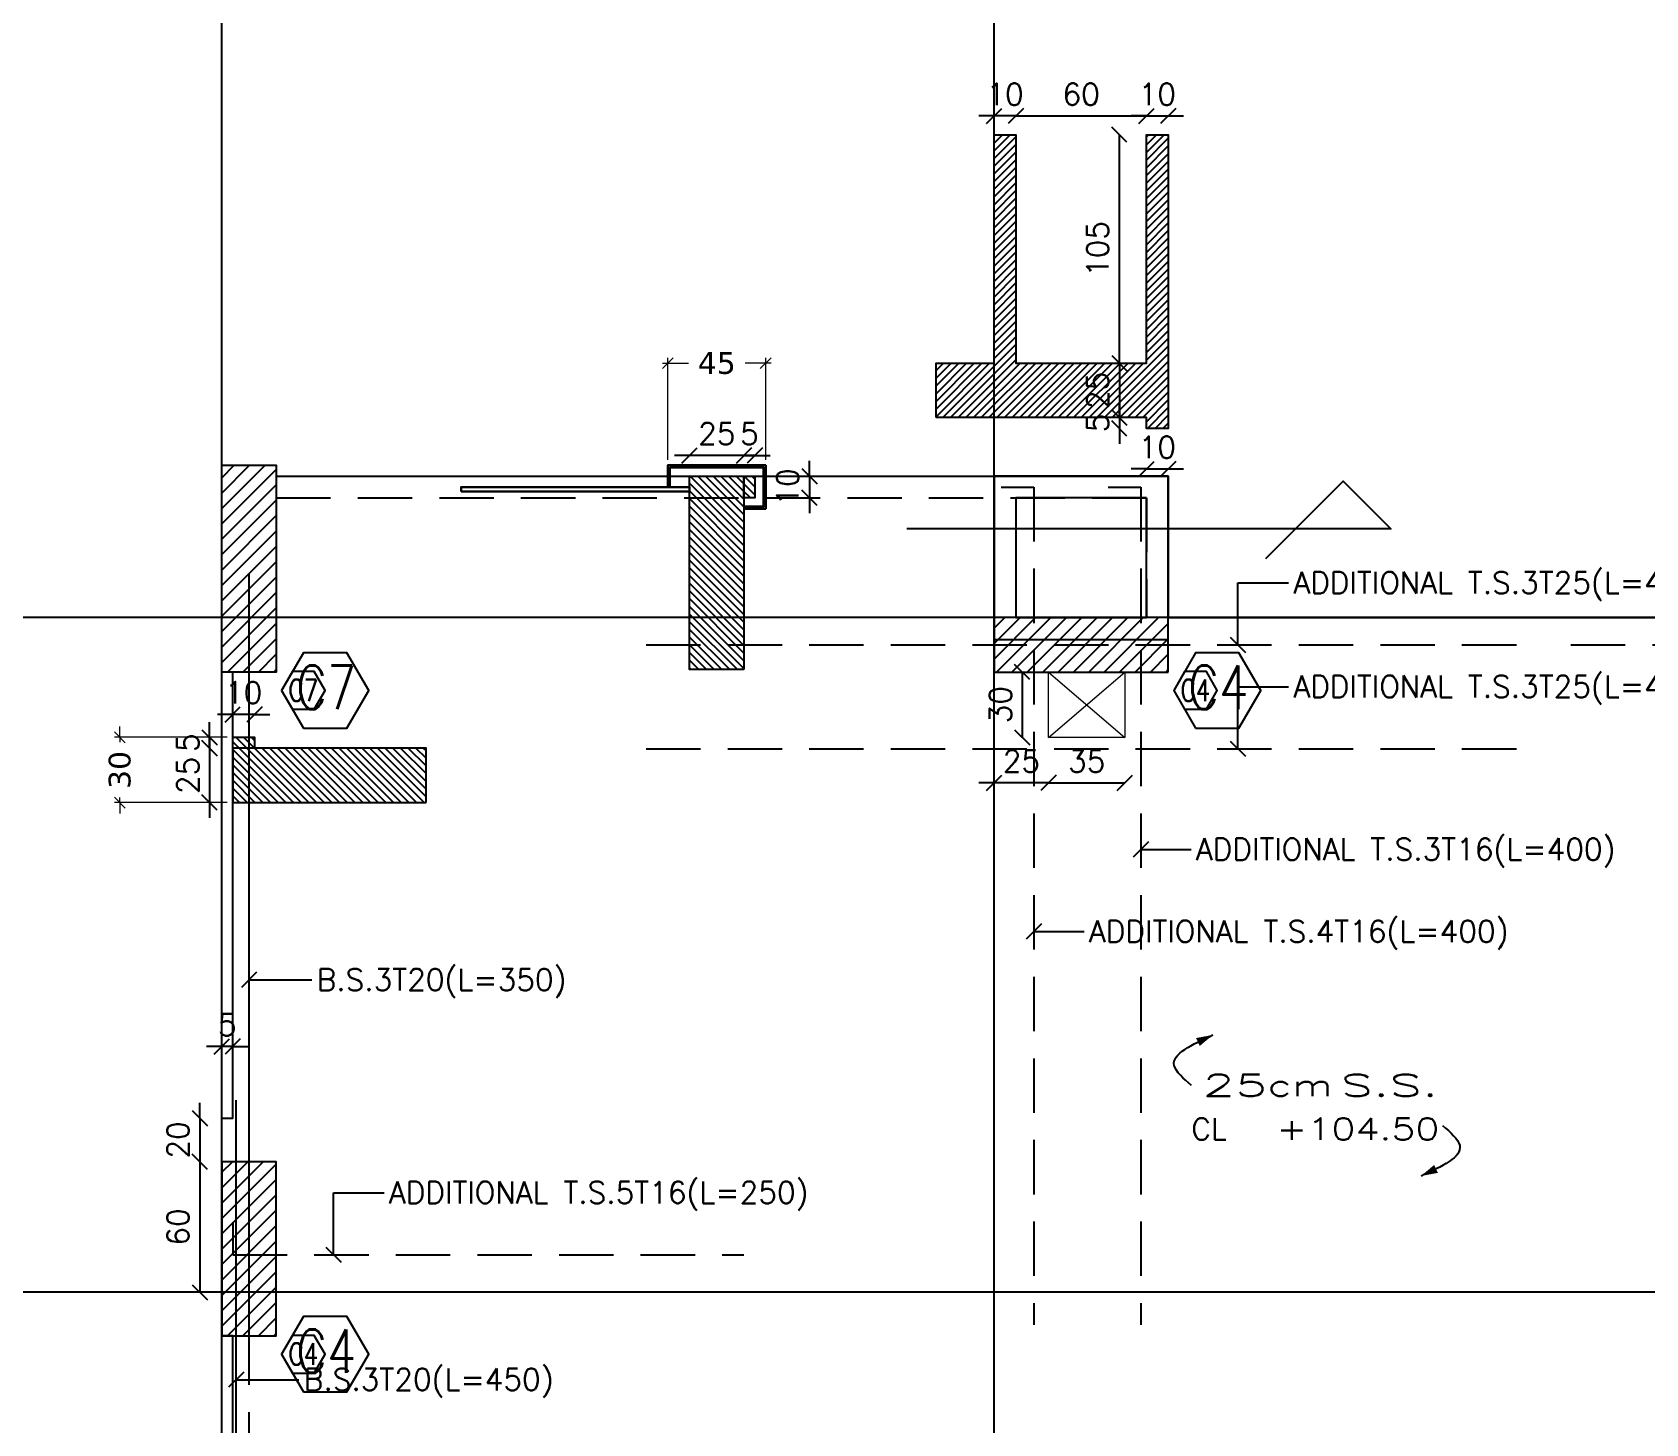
# Model space of a CAD drawing. Header units: inches. Extents: x -48 to 777, y -156 to 510.
# Drawn here: x 324.61 to 332.02, y 250.35 to 256.75 of the extents above; entities that cross this region are included whole.
import ezdxf
from ezdxf.enums import TextEntityAlignment as Align

# ---------------------------------------------------------------- set-up
doc = ezdxf.new("R2010")
doc.units = ezdxf.units.IN
doc.header["$MEASUREMENT"] = 0
doc.linetypes.add('HIDDEN', pattern=[0.375, 0.25, -0.125])
doc.layers.get('Defpoints').update_dxf_attribs({"lineweight": 5})
for name, color, linetype, lineweight in [('A-DIM', 9, 'Continuous', 5), ('C-GLASS', 162, 'Continuous', 30), ('C-WOOD', 28, 'Continuous', 30), ('str-shaft', 1, 'Continuous', 5)]:
    doc.layers.add(name, color=color, linetype=linetype, lineweight=lineweight)
for name, color, linetype in [('Str-Axes', 8, 'Continuous'), ('str-col-hatch', 8, 'Continuous'), ('str-COL-TAG-100', 1, 'Continuous'), ('str-COL-TAG-50', 7, 'Continuous'), ('str-columns', 3, 'Continuous'), ('str-slab-bottom-reinf.', 1, 'Continuous'), ('str-slab-top', 1, 'Continuous'), ('str-sunken-slabs', 5, 'Continuous')]:
    doc.layers.add(name, color=color, linetype=linetype)
doc.styles.add('ROMAN', font='ROMANS.SHX')
doc.styles.add('ROMAND', font='verdana.ttf')
doc.styles.add('ROMANS', font='romans__.ttf', dxfattribs={"height": 0.14})
doc.dimstyles.new('M-1.50', dxfattribs={"dimtxt": 0.1, "dimasz": 0.05, "dimexe": 0.025, "dimexo": 0.025, "dimgap": 0.05, "dimtad": 1, "dimlfac": 100, "dimrnd": 0.5, "dimzin": 9, "dimdsep": 46, "dimtxsty": 'ROMAND', "dimblk": 'OBLIQUE', "dimcen": 1, "dimdle": 0.025, "dimclrd": 256, "dimclre": 256, "dimclrt": 2, "dimadec": 0, "dimazin": 0, "dimtfac": 0.666667, "dimtmove": 2, "dimatfit": 3, "dimfxl": 0.04, "dimtolj": 1, "dimtzin": 5, "dimlwd": -1, "dimlwe": -1, "dimarcsym": 0})
doc.dimstyles.new('structure', dxfattribs={"dimtxt": 0.1, "dimasz": 0.07, "dimexe": 0.18, "dimexo": 1, "dimgap": 0.05, "dimtad": 1, "dimdec": 1, "dimlfac": 100, "dimrnd": 0.5, "dimdsep": 46, "dimtxsty": 'ROMAN', "dimblk1": 'OBLIQUE', "dimblk2": 'OBLIQUE', "dimsah": 1, "dimcen": 0.009, "dimse1": 1, "dimse2": 1, "dimclrd": 4, "dimclre": 9, "dimclrt": 1, "dimadec": 0, "dimazin": 0, "dimtfac": 0.066667, "dimtdec": 1, "dimtix": 1, "dimtmove": 2, "dimatfit": 3, "dimldrblk": 'OBLIQUE', "dimfxl": 0.18, "dimtolj": 1, "dimarcsym": 0})

# ---------------------------------------------------------------- blocks, each defined once
blk = doc.blocks.new('_Oblique')
at = {"color": 0, "linetype": 'ByBlock', "lineweight": -2}
blk.add_line((-0.5, -0.5), (0.5, 0.5), dxfattribs=at)
blk = doc.blocks.new('*D1400')
at = {"layer": 'A-DIM', "transparency": 16777216}
for p, q in [((327.5267, 254.7834), (327.5267, 255.2523)), ((327.9767, 254.7834), (327.9767, 255.2523)), ((327.5017, 255.2273), (327.6217, 255.2273)), ((328.0017, 255.2273), (327.8817, 255.2273))]:
    blk.add_line(p, q, dxfattribs=at)
at = {"layer": 'Defpoints', "color": 0, "transparency": 16777216}
for p in [(327.9767, 255.2273), (327.5267, 254.7584), (327.9767, 254.7584)]:
    blk.add_point(p, dxfattribs=at)
at = {"layer": 'A-DIM', "transparency": 16777216, "xscale": 0.05, "yscale": 0.05, "zscale": 0.05}
for p, rotation in [((327.5267, 255.2273), 180.0000000031983), ((327.9767, 255.2273), 3.198264009929906e-09)]:
    blk.add_blockref('_Oblique', p, dxfattribs=dict(at, rotation=rotation))
at = {"layer": 'A-DIM', "color": 2, "transparency": 16777216, "insert": (327.7517, 255.2273), "char_height": 0.1, "attachment_point": 5, "rotation": 0, "style": 'ROMAND'}
blk.add_mtext('\\A1;45', dxfattribs=at)
blk = doc.blocks.new('*D1414')
at = {"layer": 'A-DIM', "transparency": 16777216}
for p, q in [((325.0079, 253.5085), (325.0079, 253.5585)), ((325.5018, 253.5085), (324.9829, 253.5085)), ((325.0079, 253.5085), (325.0079, 253.4858)), ((325.5018, 253.2084), (324.9829, 253.2084)), ((325.0079, 253.2084), (325.0079, 253.2312)), ((325.0079, 253.2084), (325.0079, 253.1584))]:
    blk.add_line(p, q, dxfattribs=at)
at = {"layer": 'Defpoints', "color": 0, "transparency": 16777216}
for p in [(325.5268, 253.5085), (325.0079, 253.2084), (325.5268, 253.2084)]:
    blk.add_point(p, dxfattribs=at)
at = {"layer": 'A-DIM', "transparency": 16777216, "xscale": 0.05, "yscale": 0.05, "zscale": 0.05}
for p, rotation in [((325.0079, 253.5085), 270), ((325.0079, 253.2084), 90)]:
    blk.add_blockref('_Oblique', p, dxfattribs=dict(at, rotation=rotation))
at = {"layer": 'A-DIM', "color": 2, "transparency": 16777216, "insert": (325.0079, 253.3585), "char_height": 0.1, "attachment_point": 5, "rotation": 90, "style": 'ROMAND'}
blk.add_mtext('\\A1;30', dxfattribs=at)
blk = doc.blocks.new('tags')
at = {"layer": 'str-COL-TAG-100', "color": 2}
blk.add_lwpolyline([(0.125, -0.2616), (0.325, -0.2616), (0.425, -0.0884), (0.325, 0.0848), (0.125, 0.0848), (0.025, -0.0884)], close=True, dxfattribs=at)
at = {"layer": 'str-COL-TAG-50', "color": 2}
blk.add_lwpolyline([(0.075, -0.175), (0.175, -0.175), (0.225, -0.0884), (0.175, -0.0018), (0.075, -0.0018), (0.025, -0.0884)], close=True, dxfattribs=at)
at = {"layer": 'str-COL-TAG-100', "color": 1, "style": 'ROMANS', "width": 0.699426}
blk.add_attdef('NUMBER', text='', height=0.2, dxfattribs=at).set_placement((0.0918, -0.1741), (0.3679, -0.1741), align=Align.FIT)
at = {"layer": 'str-COL-TAG-50', "color": 1, "style": 'ROMANS', "width": 0.697102}
blk.add_attdef('NUMBER', text='', height=0.1, dxfattribs=at).set_placement((0.0562, -0.1375), (0.1938, -0.1375), align=Align.FIT)
blk = doc.blocks.new('DALLE-P')
at = {"color": 5}
for points in [[(-4.659, 3.291, 0, 0.4, 0), (-5.346, 2.966, 0.4, 0.4, 0)], [(4.908, -3.191, 0, 0.4, 0), (5.596, -2.866, 0.4, 0.4, 0)]]:
    blk.add_lwpolyline(points, format="xyseb", dxfattribs=at)
for points in [[(-5.647, 0.973), (-6.437, 1.884), (-4.659, 3.291)], [(5.896, -0.873), (6.687, -1.785), (4.908, -3.191)]]:
    blk.add_spline(points, degree=3, dxfattribs=at)
at = {"color": 1, "style": 'ROMANS', "width": 1.302339}
blk.add_text('cm', height=1, dxfattribs=at).set_placement((-2.147, 0.473), (0.853, 0.473), align=Align.FIT)
at = {"color": 1, "style": 'ROMANS'}
blk.add_text('CL', height=1, dxfattribs=at).set_placement((-5.647, -1.527))
for tag, width, p, p2 in [('SLABTHICKNESS', 1.557299, (-5.147, 0.473), (-2.147, 0.473)), ('SLABTYPE', 1.86013, (1.204, 0.473), (5.704, 0.473)), ('CONCRETELEVEL', 1.620528, (-1.746, -1.527), (5.754, -1.527))]:
    blk.add_attdef(tag, text='', height=1, dxfattribs=dict(at, width=width)).set_placement(p, p2, align=Align.FIT)
blk = doc.blocks.new('*D1735')
at = {"layer": 'Defpoints', "color": 0, "transparency": 16777216}
for p in [(325.4768, 252.0876), (325.4768, 252.0876), (325.5268, 252.0876)]:
    blk.add_point(p, dxfattribs=at)
at = {"layer": 'str-sunken-slabs', "color": 4, "lineweight": -2, "transparency": 16777216}
for p, q in [((325.4768, 252.0876), (325.4068, 252.0876)), ((325.5268, 252.0876), (325.4768, 252.0876)), ((325.5268, 252.0876), (325.5968, 252.0876))]:
    blk.add_line(p, q, dxfattribs=at)
at = {"layer": 'str-sunken-slabs', "color": 4, "lineweight": -2, "transparency": 16777216, "xscale": 0.07, "yscale": 0.07, "zscale": 0.07}
blk.add_blockref('_Oblique', (325.4768, 252.0876), dxfattribs=at)
at = {"layer": 'str-sunken-slabs', "color": 4, "lineweight": -2, "transparency": 16777216, "xscale": 0.07, "yscale": 0.07, "zscale": 0.07, "rotation": 180}
blk.add_blockref('_Oblique', (325.5268, 252.0876), dxfattribs=at)
at = {"layer": 'str-sunken-slabs', "color": 1, "transparency": 16777216, "insert": (325.5018, 252.1876), "char_height": 0.1, "attachment_point": 5, "style": 'ROMAN'}
blk.add_mtext('\\A1;5', dxfattribs=at)
blk = doc.blocks.new('*D1736')
at = {"layer": 'Defpoints', "color": 0, "transparency": 16777216}
for p in [(325.4768, 251.7584), (325.3758, 251.5584), (325.4768, 251.5584)]:
    blk.add_point(p, dxfattribs=at)
at = {"layer": 'str-sunken-slabs', "color": 4, "lineweight": -2, "transparency": 16777216}
for p, q in [((325.3758, 251.7584), (325.3758, 251.8284)), ((325.3758, 251.7584), (325.3758, 251.5584)), ((325.3758, 251.5584), (325.3758, 251.4884))]:
    blk.add_line(p, q, dxfattribs=at)
at = {"layer": 'str-sunken-slabs', "color": 4, "lineweight": -2, "transparency": 16777216, "xscale": 0.07, "yscale": 0.07, "zscale": 0.07}
for p, rotation in [((325.3758, 251.7584), 270), ((325.3758, 251.5584), 90)]:
    blk.add_blockref('_Oblique', p, dxfattribs=dict(at, rotation=rotation))
at = {"layer": 'str-sunken-slabs', "color": 1, "transparency": 16777216, "insert": (325.2758, 251.6584), "char_height": 0.1, "attachment_point": 5, "rotation": 90, "style": 'ROMAN'}
blk.add_mtext('\\A1;20', dxfattribs=at)
blk = doc.blocks.new('*D1737')
at = {"layer": 'Defpoints', "color": 0, "transparency": 16777216}
for p in [(325.4768, 251.5584), (325.3758, 250.9584), (325.4768, 250.9584)]:
    blk.add_point(p, dxfattribs=at)
at = {"layer": 'str-sunken-slabs', "color": 4, "lineweight": -2, "transparency": 16777216}
blk.add_line((325.3758, 251.5584), (325.3758, 250.9584), dxfattribs=at)
at = {"layer": 'str-sunken-slabs', "color": 4, "lineweight": -2, "transparency": 16777216, "xscale": 0.07, "yscale": 0.07, "zscale": 0.07}
for p, rotation in [((325.3758, 251.5584), 90), ((325.3758, 250.9584), 270)]:
    blk.add_blockref('_Oblique', p, dxfattribs=dict(at, rotation=rotation))
at = {"layer": 'str-sunken-slabs', "color": 1, "transparency": 16777216, "insert": (325.2758, 251.2584), "char_height": 0.1, "attachment_point": 5, "rotation": 90, "style": 'ROMAN'}
blk.add_mtext('\\A1;60', dxfattribs=at)
blk = doc.blocks.new('*D1738')
at = {"layer": 'Defpoints', "color": 0, "transparency": 16777216}
for p in [(325.5268, 253.6136), (325.5268, 253.5085), (325.6268, 253.5085)]:
    blk.add_point(p, dxfattribs=at)
at = {"layer": 'str-sunken-slabs', "color": 4, "lineweight": -2, "transparency": 16777216}
for p, q in [((325.5268, 253.6136), (325.4568, 253.6136)), ((325.6268, 253.6136), (325.5268, 253.6136)), ((325.6268, 253.6136), (325.6968, 253.6136))]:
    blk.add_line(p, q, dxfattribs=at)
at = {"layer": 'str-sunken-slabs', "color": 4, "lineweight": -2, "transparency": 16777216, "xscale": 0.07, "yscale": 0.07, "zscale": 0.07}
for p, rotation in [((325.5268, 253.6136), 3.191750233942268e-09), ((325.6268, 253.6136), 180.0000000031918)]:
    blk.add_blockref('_Oblique', p, dxfattribs=dict(at, rotation=rotation))
at = {"layer": 'str-sunken-slabs', "color": 1, "transparency": 16777216, "insert": (325.5768, 253.7136), "char_height": 0.1, "attachment_point": 5, "rotation": 0, "style": 'ROMAN'}
blk.add_mtext('\\A1;10', dxfattribs=at)
blk = doc.blocks.new('*D1739')
at = {"layer": 'Defpoints', "color": 0, "transparency": 16777216}
for p in [(325.5268, 253.5085), (325.4207, 253.4584), (325.5268, 253.4584)]:
    blk.add_point(p, dxfattribs=at)
at = {"layer": 'str-sunken-slabs', "color": 4, "lineweight": -2, "transparency": 16777216}
for p, q in [((325.4207, 253.5085), (325.4207, 253.5785)), ((325.4207, 253.5085), (325.4207, 253.4584)), ((325.4207, 253.4584), (325.4207, 253.3884))]:
    blk.add_line(p, q, dxfattribs=at)
at = {"layer": 'str-sunken-slabs', "color": 4, "lineweight": -2, "transparency": 16777216, "xscale": 0.07, "yscale": 0.07, "zscale": 0.07}
for p, rotation in [((325.4207, 253.5085), 270), ((325.4207, 253.4584), 90)]:
    blk.add_blockref('_Oblique', p, dxfattribs=dict(at, rotation=rotation))
at = {"layer": 'str-sunken-slabs', "color": 1, "transparency": 16777216, "insert": (325.3207, 253.4835), "char_height": 0.1, "attachment_point": 5, "rotation": 90, "style": 'ROMAN'}
blk.add_mtext('\\A1;5', dxfattribs=at)
blk = doc.blocks.new('*D1740')
at = {"layer": 'Defpoints', "color": 0, "transparency": 16777216}
for p in [(325.5268, 253.4584), (325.4207, 253.2084), (325.5268, 253.2084)]:
    blk.add_point(p, dxfattribs=at)
at = {"layer": 'str-sunken-slabs', "color": 4, "lineweight": -2, "transparency": 16777216}
for p, q in [((325.4207, 253.4584), (325.4207, 253.5284)), ((325.4207, 253.4584), (325.4207, 253.2084)), ((325.4207, 253.2084), (325.4207, 253.1384))]:
    blk.add_line(p, q, dxfattribs=at)
at = {"layer": 'str-sunken-slabs', "color": 4, "lineweight": -2, "transparency": 16777216, "xscale": 0.07, "yscale": 0.07, "zscale": 0.07}
for p, rotation in [((325.4207, 253.4584), 270), ((325.4207, 253.2084), 90)]:
    blk.add_blockref('_Oblique', p, dxfattribs=dict(at, rotation=rotation))
at = {"layer": 'str-sunken-slabs', "color": 1, "transparency": 16777216, "insert": (325.3207, 253.3334), "char_height": 0.1, "attachment_point": 5, "rotation": 90, "style": 'ROMAN'}
blk.add_mtext('\\A1;25', dxfattribs=at)
blk = doc.blocks.new('*D1741')
at = {"layer": 'Defpoints', "color": 0, "transparency": 16777216}
for p in [(327.8767, 254.8037), (327.8767, 254.7084), (327.9267, 254.7084)]:
    blk.add_point(p, dxfattribs=at)
at = {"layer": 'str-sunken-slabs', "color": 4, "lineweight": -2, "transparency": 16777216}
for p, q in [((327.8767, 254.8037), (327.8067, 254.8037)), ((327.9267, 254.8037), (327.8767, 254.8037)), ((327.9267, 254.8037), (327.9967, 254.8037))]:
    blk.add_line(p, q, dxfattribs=at)
at = {"layer": 'str-sunken-slabs', "color": 4, "lineweight": -2, "transparency": 16777216, "xscale": 0.07, "yscale": 0.07, "zscale": 0.07}
for p, rotation in [((327.8767, 254.8037), 9.121566204287868e-08), ((327.9267, 254.8037), 180.0000000912157)]:
    blk.add_blockref('_Oblique', p, dxfattribs=dict(at, rotation=rotation))
at = {"layer": 'str-sunken-slabs', "color": 1, "transparency": 16777216, "insert": (327.9017, 254.9037), "char_height": 0.1, "attachment_point": 5, "rotation": 0, "style": 'ROMAN'}
blk.add_mtext('\\A1;5', dxfattribs=at)
blk = doc.blocks.new('*D1742')
at = {"layer": 'Defpoints', "color": 0, "transparency": 16777216}
for p in [(327.6267, 254.8037), (327.6267, 254.7084), (327.8767, 254.7084)]:
    blk.add_point(p, dxfattribs=at)
at = {"layer": 'str-sunken-slabs', "color": 4, "lineweight": -2, "transparency": 16777216}
for p, q in [((327.6267, 254.8037), (327.5567, 254.8037)), ((327.8767, 254.8037), (327.6267, 254.8037)), ((327.8767, 254.8037), (327.9467, 254.8037))]:
    blk.add_line(p, q, dxfattribs=at)
at = {"layer": 'str-sunken-slabs', "color": 4, "lineweight": -2, "transparency": 16777216, "xscale": 0.07, "yscale": 0.07, "zscale": 0.07}
for p, rotation in [((327.6267, 254.8037), 3.198264009929906e-09), ((327.8767, 254.8037), 180.0000000031983)]:
    blk.add_blockref('_Oblique', p, dxfattribs=dict(at, rotation=rotation))
at = {"layer": 'str-sunken-slabs', "color": 1, "transparency": 16777216, "insert": (327.7517, 254.9037), "char_height": 0.1, "attachment_point": 5, "rotation": 0, "style": 'ROMAN'}
blk.add_mtext('\\A1;25', dxfattribs=at)
blk = doc.blocks.new('*D1743')
at = {"layer": 'Defpoints', "color": 0, "transparency": 16777216}
for p in [(327.9267, 254.7084), (327.9267, 254.6084), (328.1775, 254.6084)]:
    blk.add_point(p, dxfattribs=at)
at = {"layer": 'str-sunken-slabs', "color": 4, "lineweight": -2, "transparency": 16777216}
for p, q in [((328.1775, 254.7084), (328.1775, 254.7784)), ((328.1775, 254.7084), (328.1775, 254.6084)), ((328.1775, 254.6084), (328.1775, 254.5384))]:
    blk.add_line(p, q, dxfattribs=at)
at = {"layer": 'str-sunken-slabs', "color": 4, "lineweight": -2, "transparency": 16777216, "xscale": 0.07, "yscale": 0.07, "zscale": 0.07}
for p, rotation in [((328.1775, 254.7084), 270), ((328.1775, 254.6084), 90)]:
    blk.add_blockref('_Oblique', p, dxfattribs=dict(at, rotation=rotation))
at = {"layer": 'str-sunken-slabs', "color": 1, "transparency": 16777216, "insert": (328.0775, 254.6584), "char_height": 0.1, "attachment_point": 5, "rotation": 90, "style": 'ROMAN'}
blk.add_mtext('\\A1;10', dxfattribs=at)
blk = doc.blocks.new('*D1744')
at = {"layer": 'Defpoints', "color": 0, "transparency": 16777216}
for p in [(329.7039, 254.9773), (329.602, 254.9273), (329.7039, 254.9273)]:
    blk.add_point(p, dxfattribs=at)
at = {"layer": 'str-sunken-slabs', "color": 4, "lineweight": -2, "transparency": 16777216}
for p, q in [((329.602, 254.9773), (329.602, 255.0473)), ((329.602, 254.9773), (329.602, 254.9273)), ((329.602, 254.9273), (329.602, 254.8573))]:
    blk.add_line(p, q, dxfattribs=at)
at = {"layer": 'str-sunken-slabs', "color": 4, "lineweight": -2, "transparency": 16777216, "xscale": 0.07, "yscale": 0.07, "zscale": 0.07}
for p, rotation in [((329.602, 254.9773), 270), ((329.602, 254.9273), 90)]:
    blk.add_blockref('_Oblique', p, dxfattribs=dict(at, rotation=rotation))
at = {"layer": 'str-sunken-slabs', "color": 1, "transparency": 16777216, "insert": (329.502, 254.9523), "char_height": 0.1, "attachment_point": 5, "rotation": 90, "style": 'ROMAN'}
blk.add_mtext('\\A1;5', dxfattribs=at)
blk = doc.blocks.new('*D1745')
at = {"layer": 'Defpoints', "color": 0, "transparency": 16777216}
for p in [(329.7266, 254.9273), (329.8266, 254.9273), (329.8266, 254.7413)]:
    blk.add_point(p, dxfattribs=at)
at = {"layer": 'str-sunken-slabs', "color": 4, "lineweight": -2, "transparency": 16777216}
for p, q in [((329.7266, 254.7413), (329.6566, 254.7413)), ((329.7266, 254.7413), (329.8266, 254.7413)), ((329.8266, 254.7413), (329.8966, 254.7413))]:
    blk.add_line(p, q, dxfattribs=at)
at = {"layer": 'str-sunken-slabs', "color": 4, "lineweight": -2, "transparency": 16777216, "xscale": 0.07, "yscale": 0.07, "zscale": 0.07}
blk.add_blockref('_Oblique', (329.7266, 254.7413), dxfattribs=at)
at = {"layer": 'str-sunken-slabs', "color": 4, "lineweight": -2, "transparency": 16777216, "xscale": 0.07, "yscale": 0.07, "zscale": 0.07, "rotation": 180}
blk.add_blockref('_Oblique', (329.8266, 254.7413), dxfattribs=at)
at = {"layer": 'str-sunken-slabs', "color": 1, "transparency": 16777216, "insert": (329.7766, 254.8413), "char_height": 0.1, "attachment_point": 5, "style": 'ROMAN'}
blk.add_mtext('\\A1;10', dxfattribs=at)
blk = doc.blocks.new('*D1746')
at = {"layer": 'Defpoints', "color": 0, "transparency": 16777216}
for p in [(329.602, 256.2773), (329.7266, 256.2773), (329.7266, 255.2273)]:
    blk.add_point(p, dxfattribs=at)
at = {"layer": 'str-sunken-slabs', "color": 4, "lineweight": -2, "transparency": 16777216}
blk.add_line((329.602, 255.2273), (329.602, 256.2773), dxfattribs=at)
at = {"layer": 'str-sunken-slabs', "color": 4, "lineweight": -2, "transparency": 16777216, "xscale": 0.07, "yscale": 0.07, "zscale": 0.07}
for p, rotation in [((329.602, 256.2773), 90), ((329.602, 255.2273), 270)]:
    blk.add_blockref('_Oblique', p, dxfattribs=dict(at, rotation=rotation))
at = {"layer": 'str-sunken-slabs', "color": 1, "transparency": 16777216, "insert": (329.502, 255.7523), "char_height": 0.1, "attachment_point": 5, "rotation": 90, "style": 'ROMAN'}
blk.add_mtext('\\A1;105', dxfattribs=at)
blk = doc.blocks.new('*D1747')
at = {"layer": 'Defpoints', "color": 0, "transparency": 16777216}
for p in [(329.0268, 256.3633), (329.0268, 256.2773), (329.1266, 256.2773)]:
    blk.add_point(p, dxfattribs=at)
at = {"layer": 'str-sunken-slabs', "color": 4, "lineweight": -2, "transparency": 16777216}
for p, q in [((329.0268, 256.3633), (328.9568, 256.3633)), ((329.1266, 256.3633), (329.0268, 256.3633)), ((329.1266, 256.3633), (329.1966, 256.3633))]:
    blk.add_line(p, q, dxfattribs=at)
at = {"layer": 'str-sunken-slabs', "color": 4, "lineweight": -2, "transparency": 16777216, "xscale": 0.07, "yscale": 0.07, "zscale": 0.07}
blk.add_blockref('_Oblique', (329.0268, 256.3633), dxfattribs=at)
at = {"layer": 'str-sunken-slabs', "color": 4, "lineweight": -2, "transparency": 16777216, "xscale": 0.07, "yscale": 0.07, "zscale": 0.07, "rotation": 180}
blk.add_blockref('_Oblique', (329.1266, 256.3633), dxfattribs=at)
at = {"layer": 'str-sunken-slabs', "color": 1, "transparency": 16777216, "insert": (329.0767, 256.4633), "char_height": 0.1, "attachment_point": 5, "style": 'ROMAN'}
blk.add_mtext('\\A1;10', dxfattribs=at)
blk = doc.blocks.new('*D1748')
at = {"layer": 'Defpoints', "color": 0, "transparency": 16777216}
for p in [(329.7266, 256.3633), (329.1266, 256.2773), (329.7266, 256.2773)]:
    blk.add_point(p, dxfattribs=at)
at = {"layer": 'str-sunken-slabs', "color": 4, "lineweight": -2, "transparency": 16777216}
blk.add_line((329.1266, 256.3633), (329.7266, 256.3633), dxfattribs=at)
at = {"layer": 'str-sunken-slabs', "color": 4, "lineweight": -2, "transparency": 16777216, "xscale": 0.07, "yscale": 0.07, "zscale": 0.07, "rotation": 180}
blk.add_blockref('_Oblique', (329.1266, 256.3633), dxfattribs=at)
at = {"layer": 'str-sunken-slabs', "color": 4, "lineweight": -2, "transparency": 16777216, "xscale": 0.07, "yscale": 0.07, "zscale": 0.07}
blk.add_blockref('_Oblique', (329.7266, 256.3633), dxfattribs=at)
at = {"layer": 'str-sunken-slabs', "color": 1, "transparency": 16777216, "insert": (329.4266, 256.4633), "char_height": 0.1, "attachment_point": 5, "style": 'ROMAN'}
blk.add_mtext('\\A1;60', dxfattribs=at)
blk = doc.blocks.new('*D1749')
at = {"layer": 'Defpoints', "color": 0, "transparency": 16777216}
for p in [(329.8266, 256.3633), (329.7266, 256.2773), (329.8266, 256.2773)]:
    blk.add_point(p, dxfattribs=at)
at = {"layer": 'str-sunken-slabs', "color": 4, "lineweight": -2, "transparency": 16777216}
for p, q in [((329.7266, 256.3633), (329.6566, 256.3633)), ((329.7266, 256.3633), (329.8266, 256.3633)), ((329.8266, 256.3633), (329.8966, 256.3633))]:
    blk.add_line(p, q, dxfattribs=at)
at = {"layer": 'str-sunken-slabs', "color": 4, "lineweight": -2, "transparency": 16777216, "xscale": 0.07, "yscale": 0.07, "zscale": 0.07}
blk.add_blockref('_Oblique', (329.7266, 256.3633), dxfattribs=at)
at = {"layer": 'str-sunken-slabs', "color": 4, "lineweight": -2, "transparency": 16777216, "xscale": 0.07, "yscale": 0.07, "zscale": 0.07, "rotation": 180}
blk.add_blockref('_Oblique', (329.8266, 256.3633), dxfattribs=at)
at = {"layer": 'str-sunken-slabs', "color": 1, "transparency": 16777216, "insert": (329.7766, 256.4633), "char_height": 0.1, "attachment_point": 5, "style": 'ROMAN'}
blk.add_mtext('\\A1;10', dxfattribs=at)
blk = doc.blocks.new('*D1750')
at = {"layer": 'Defpoints', "color": 0, "transparency": 16777216}
for p in [(329.602, 255.2273), (329.602, 254.9773), (329.602, 254.9773)]:
    blk.add_point(p, dxfattribs=at)
at = {"layer": 'str-sunken-slabs', "color": 4, "lineweight": -2, "transparency": 16777216}
for p, q in [((329.602, 255.2273), (329.602, 255.2973)), ((329.602, 255.2273), (329.602, 254.9773)), ((329.602, 254.9773), (329.602, 254.9073))]:
    blk.add_line(p, q, dxfattribs=at)
at = {"layer": 'str-sunken-slabs', "color": 4, "lineweight": -2, "transparency": 16777216, "xscale": 0.07, "yscale": 0.07, "zscale": 0.07}
for p, rotation in [((329.602, 255.2273), 270), ((329.602, 254.9773), 90)]:
    blk.add_blockref('_Oblique', p, dxfattribs=dict(at, rotation=rotation))
at = {"layer": 'str-sunken-slabs', "color": 1, "transparency": 16777216, "insert": (329.502, 255.1023), "char_height": 0.1, "attachment_point": 5, "rotation": 90, "style": 'ROMAN'}
blk.add_mtext('\\A1;25', dxfattribs=at)
blk = doc.blocks.new('*D1975')
at = {"layer": 'Defpoints', "color": 0, "transparency": 16777216}
for p in [(329.2768, 253.8083), (329.1557, 253.5083), (329.2768, 253.5083)]:
    blk.add_point(p, dxfattribs=at)
at = {"layer": 'str-shaft', "color": 4, "lineweight": -2, "transparency": 16777216}
blk.add_line((329.1557, 253.8083), (329.1557, 253.5083), dxfattribs=at)
at = {"layer": 'str-shaft', "color": 4, "lineweight": -2, "transparency": 16777216, "xscale": 0.07, "yscale": 0.07, "zscale": 0.07}
for p, rotation in [((329.1557, 253.8083), 90), ((329.1557, 253.5083), 270)]:
    blk.add_blockref('_Oblique', p, dxfattribs=dict(at, rotation=rotation))
at = {"layer": 'str-shaft', "color": 1, "transparency": 16777216, "insert": (329.0557, 253.6583), "char_height": 0.1, "attachment_point": 5, "rotation": 90, "style": 'ROMAN'}
blk.add_mtext('\\A1;30', dxfattribs=at)
blk = doc.blocks.new('*D1976')
at = {"layer": 'Defpoints', "color": 0, "transparency": 16777216}
for p in [(329.2768, 253.5083), (329.6268, 253.5083), (329.6268, 253.2988)]:
    blk.add_point(p, dxfattribs=at)
at = {"layer": 'str-shaft', "color": 4, "lineweight": -2, "transparency": 16777216}
blk.add_line((329.2768, 253.2988), (329.6268, 253.2988), dxfattribs=at)
at = {"layer": 'str-shaft', "color": 4, "lineweight": -2, "transparency": 16777216, "xscale": 0.07, "yscale": 0.07, "zscale": 0.07, "rotation": 180}
blk.add_blockref('_Oblique', (329.2768, 253.2988), dxfattribs=at)
at = {"layer": 'str-shaft', "color": 4, "lineweight": -2, "transparency": 16777216, "xscale": 0.07, "yscale": 0.07, "zscale": 0.07}
blk.add_blockref('_Oblique', (329.6268, 253.2988), dxfattribs=at)
at = {"layer": 'str-shaft', "color": 1, "transparency": 16777216, "insert": (329.4518, 253.3988), "char_height": 0.1, "attachment_point": 5, "style": 'ROMAN'}
blk.add_mtext('\\A1;35', dxfattribs=at)
blk = doc.blocks.new('*D1977')
at = {"layer": 'Defpoints', "color": 0, "transparency": 16777216}
for p in [(329.0268, 253.5083), (329.2768, 253.5083), (329.0268, 253.2988)]:
    blk.add_point(p, dxfattribs=at)
at = {"layer": 'str-shaft', "color": 4, "lineweight": -2, "transparency": 16777216}
for p, q in [((329.0268, 253.2988), (328.9568, 253.2988)), ((329.2768, 253.2988), (329.0268, 253.2988)), ((329.2768, 253.2988), (329.3468, 253.2988))]:
    blk.add_line(p, q, dxfattribs=at)
at = {"layer": 'str-shaft', "color": 4, "lineweight": -2, "transparency": 16777216, "xscale": 0.07, "yscale": 0.07, "zscale": 0.07}
blk.add_blockref('_Oblique', (329.0268, 253.2988), dxfattribs=at)
at = {"layer": 'str-shaft', "color": 4, "lineweight": -2, "transparency": 16777216, "xscale": 0.07, "yscale": 0.07, "zscale": 0.07, "rotation": 180}
blk.add_blockref('_Oblique', (329.2768, 253.2988), dxfattribs=at)
at = {"layer": 'str-shaft', "color": 1, "transparency": 16777216, "insert": (329.1518, 253.3988), "char_height": 0.1, "attachment_point": 5, "style": 'ROMAN'}
blk.add_mtext('\\A1;25', dxfattribs=at)

msp = doc.modelspace()

# ---------------------------------------------------------------- hatches: boundary and pattern name
at = {"layer": 'str-col-hatch'}
h = msp.add_hatch(dxfattribs=at)
h.set_pattern_fill('ANSI31', color=256, scale=0.4)
h.set_pattern_definition([(45, (-370.65302, 203.099195), (-0.035355339, 0.035355339), [])])
h.paths.add_polyline_path([(325.47678, 254.75845), (325.47678, 253.80844), (325.72678, 253.80844), (325.72678, 254.75845)])
h = msp.add_hatch(dxfattribs=at)
h.set_pattern_fill('ANSI31', color=256, scale=0.4)
h.set_pattern_definition([(45, (-366.55302, 203.09906), (-0.035355339, 0.035355339), [])])
h.paths.add_polyline_path([(329.02678, 254.05831), (329.02678, 253.80831), (329.82678, 253.80831), (329.82678, 254.05831)])
h = msp.add_hatch(dxfattribs=at)
h.set_pattern_fill('ANSI31', color=256, scale=0.4)
h.set_pattern_definition([(45, (-370.65302, 200.0492), (-0.035355339, 0.035355339), [])])
h.paths.add_polyline_path([(325.47678, 251.55845), (325.47678, 250.75845), (325.72678, 250.75845), (325.72678, 251.55845)])
at = {"layer": 'str-sunken-slabs'}
h = msp.add_hatch(dxfattribs=at)
h.set_pattern_fill('ANSI31', color=8, scale=0.2)
h.set_pattern_definition([(45, (-70.25555, 14.570377), (-0.0176776695, 0.0176776695), [])])
h.paths.add_polyline_path([(328.75929, 254.97726), (328.75929, 255.22726), (329.02658, 255.22726), (329.02658, 256.27726), (329.12658, 256.27726), (329.12658, 255.22726), (329.72662, 255.22726), (329.72662, 256.27726), (329.82662, 256.27726), (329.82662, 255.22726), (329.82662, 254.97726), (329.82662, 254.92726), (329.72662, 254.92726), (329.72662, 254.97726)])
h = msp.add_hatch(dxfattribs=at)
h.set_pattern_fill('ANSI31', color=8, scale=0.2, angle=270)
h.paths.add_polyline_path([(327.87668, 253.81974), (327.62668, 253.81974), (327.62668, 254.70845), (327.87668, 254.70845)], flags=17)
h = msp.add_hatch(dxfattribs=at)
h.set_pattern_fill('ANSI31', color=8, scale=0.2, angle=270)
h.paths.add_polyline_path([(327.87668, 254.70845), (327.92672, 254.70845), (327.92672, 254.60845), (327.87668, 254.60845)], flags=17)
h = msp.add_hatch(dxfattribs=at)
h.set_pattern_fill('ANSI31', color=8, scale=0.2, angle=270)
h.paths.add_polyline_path([(325.52678, 253.45845), (325.52678, 253.50849), (325.62678, 253.50849), (325.62678, 253.45845)], flags=17)
h = msp.add_hatch(dxfattribs=at)
h.set_pattern_fill('ANSI31', color=8, scale=0.2, angle=270)
h.paths.add_polyline_path([(326.41549, 253.20845), (326.41549, 253.45845), (325.52678, 253.45845), (325.52678, 253.20845)], flags=17)

# ---------------------------------------------------------------- linework, layer by layer
at = {"layer": 'C-GLASS'}
msp.add_lwpolyline([(326.57668, 254.63845), (326.57668, 254.65845), (327.62668, 254.65845), (327.62668, 254.63845)], close=True, dxfattribs=at)
at = {"layer": 'C-WOOD'}
for points in [[(327.52668, 254.65845), (327.52668, 254.75845), (327.97672, 254.75845), (327.97672, 254.55845), (327.87668, 254.55845)], [(327.53668, 254.65845), (327.53668, 254.74845), (327.96672, 254.74845), (327.96672, 254.56845), (327.87668, 254.56845)]]:
    msp.add_lwpolyline(points, dxfattribs=at)
at = {"layer": 'Str-Axes', "ltscale": 0.1}
for p, q in [((325.47678, 221.25688), (325.47678, 260.35831)), ((329.02678, 221.25688), (329.02678, 260.35831)), ((347.62657, 254.05831), (319.32678, 254.05831)), ((347.62657, 250.95845), (319.32678, 250.95845))]:
    msp.add_line(p, q, dxfattribs=at)
at = {"layer": 'str-columns'}
for points in [[(325.47678, 254.75845), (325.72678, 254.75845), (325.72678, 253.80845), (325.47678, 253.80845)], [(329.82678, 253.80831), (329.82678, 254.05831), (329.02678, 254.05831), (329.02678, 253.80831)], [(325.47678, 250.75845), (325.72678, 250.75845), (325.72678, 251.55845), (325.47678, 251.55845)]]:
    msp.add_lwpolyline(points, close=True, dxfattribs=at)
at = {"layer": 'str-shaft'}
for p, q in [((329.27678, 253.80831), (329.62678, 253.50831)), ((329.27678, 253.50831), (329.62678, 253.80831))]:
    msp.add_line(p, q, dxfattribs=at)
msp.add_lwpolyline([(329.27678, 253.80831), (329.62678, 253.80831), (329.62678, 253.50831), (329.27678, 253.50831)], close=True, dxfattribs=at)
at = {"layer": 'str-slab-bottom-reinf.'}
for p, q in [((325.60178, 250.75845), (325.60178, 254.25845)), ((325.54266, 247.34115), (325.54266, 251.84183))]:
    msp.add_line(p, q, dxfattribs=at)
at = {"layer": 'str-slab-top', "linetype": 'HIDDEN'}
for p, q in [((327.42678, 253.93331), (331.42678, 253.93331)), ((331.67678, 253.93331), (336.67678, 253.93331)), ((327.42678, 253.45605), (331.42678, 253.45605)), ((325.60178, 249.40845), (325.60178, 252.90845))]:
    msp.add_line(p, q, dxfattribs=at)
for points in [[(329.0594, 254.65845), (329.2094, 254.65845), (329.2094, 250.80845)], [(329.55102, 254.65845), (329.70102, 254.65845), (329.70102, 250.80845)], [(325.52678, 251.28131), (325.52678, 251.13131), (327.87678, 251.13131)]]:
    msp.add_lwpolyline(points, dxfattribs=at)
at = {"layer": 'str-sunken-slabs'}
msp.add_line((325.52678, 253.40845), (325.52678, 253.20845), dxfattribs=at)
for points in [[(328.75929, 254.97726), (328.75929, 255.22726), (329.02658, 255.22726), (329.02658, 256.27726), (329.12658, 256.27726), (329.12658, 255.22726), (329.72662, 255.22726), (329.72662, 256.27726), (329.82662, 256.27726), (329.82662, 255.22726), (329.82662, 254.97726), (329.82662, 254.92726), (329.72662, 254.92726), (329.72662, 254.97726)], [(327.87668, 253.81974), (327.62668, 253.81974), (327.62668, 254.70845), (327.87668, 254.70845)], [(327.87668, 254.70845), (327.92672, 254.70845), (327.92672, 254.60845), (327.87668, 254.60845)], [(325.52678, 253.45845), (325.52678, 253.50849), (325.62678, 253.50849), (325.62678, 253.45845)], [(326.41549, 253.20845), (326.41549, 253.45845), (325.52678, 253.45845), (325.52678, 253.20845)]]:
    msp.add_lwpolyline(points, close=True, dxfattribs=at)
for points in [[(325.97678, 240.95682), (325.97678, 247.30845), (325.47678, 247.30845), (325.47678, 248.30845), (325.52678, 248.30845), (325.52678, 250.75845), (325.47678, 250.75845), (325.47678, 251.75845), (325.52678, 251.75845), (325.52678, 253.80845), (325.47678, 253.80845), (325.47678, 254.75845), (325.72678, 254.75845), (325.72678, 254.70845), (329.82658, 254.70845), (329.82658, 254.05831), (332.92678, 254.05831)], [(330.27533, 254.32928), (330.63086, 254.68481), (330.85014, 254.46554), (328.62454, 254.46554)]]:
    msp.add_lwpolyline(points, dxfattribs=at)
at = {"layer": 'str-sunken-slabs', "linetype": 'Continuous'}
for points in [[(329.82658, 254.70845), (329.02658, 254.70845), (329.02678, 253.95831), (329.82678, 253.95831)], [(329.72658, 254.60845), (329.12658, 254.60845), (329.12658, 254.05831), (329.72658, 254.05831)]]:
    msp.add_lwpolyline(points, close=True, dxfattribs=at)
at = {"layer": 'str-sunken-slabs', "linetype": 'HIDDEN'}
msp.add_lwpolyline([(325.7268, 254.60845), (329.72661, 254.60948), (329.72675, 254.05828)], dxfattribs=at)

# ---------------------------------------------------------------- block references
at = {"layer": 'str-columns'}
ref = msp.add_blockref('tags', (325.72678, 253.81229), dxfattribs=at)
ref.add_attrib('NUMBER', 'C7', dxfattribs={"layer": 'str-COL-TAG-50', "color": 1, "height": 0.1, "style": 'ROMANS', "width": 0.63631}).set_placement((325.78297, 253.67479), (325.92056, 253.67479), align=Align.FIT)
ref.add_attrib('NUMBER', 'C7', dxfattribs={"layer": 'str-COL-TAG-100', "color": 1, "height": 0.2, "style": 'ROMANS', "width": 0.638431}).set_placement((325.81862, 253.63823), (326.09471, 253.63823), align=Align.FIT)
ref = msp.add_blockref('tags', (329.82678, 253.81215), dxfattribs=at)
ref.add_attrib('NUMBER', 'C4', dxfattribs={"layer": 'str-COL-TAG-50', "color": 1, "height": 0.1, "style": 'ROMANS', "width": 0.63631}).set_placement((329.88297, 253.67465), (330.02056, 253.67465), align=Align.FIT)
ref.add_attrib('NUMBER', 'C4', dxfattribs={"layer": 'str-COL-TAG-100', "color": 1, "height": 0.2, "style": 'ROMANS', "width": 0.638431}).set_placement((329.91862, 253.6381), (330.19471, 253.6381), align=Align.FIT)
ref = msp.add_blockref('tags', (325.72678, 250.76229), dxfattribs=at)
ref.add_attrib('NUMBER', 'C4', dxfattribs={"layer": 'str-COL-TAG-50', "color": 1, "height": 0.1, "style": 'ROMANS', "width": 0.63631}).set_placement((325.78297, 250.62479), (325.92056, 250.62479), align=Align.FIT)
ref.add_attrib('NUMBER', 'C4', dxfattribs={"layer": 'str-COL-TAG-100', "color": 1, "height": 0.2, "style": 'ROMANS', "width": 0.638431}).set_placement((325.81862, 250.58824), (326.09471, 250.58824), align=Align.FIT)
at = {"layer": 'str-sunken-slabs'}
ref = msp.add_blockref('DALLE-P', (330.49779, 251.81193), dxfattribs=dict(at, xscale=0.09999999999990905, yscale=0.09999999999990905, zscale=0.09999999999990905))
ref.add_attrib('CONCRETELEVEL', '+104.50', dxfattribs={"layer": '0', "color": 1, "height": 0.1, "style": 'ROMANS', "width": 1.144246}).set_placement((330.32319, 251.6592), (331.07319, 251.6592), align=Align.FIT)
ref.add_attrib('SLABTHICKNESS', '25', dxfattribs={"layer": '0', "color": 1, "height": 0.1, "style": 'ROMANS', "width": 1.557299}).set_placement((329.98311, 251.8592), (330.28311, 251.8592), align=Align.FIT)
ref.add_attrib('SLABTYPE', 'S.S.', dxfattribs={"layer": '0', "color": 1, "height": 0.1, "style": 'ROMANS', "width": 1.545352}).set_placement((330.6182, 251.8592), (331.0682, 251.8592), align=Align.FIT)

# ---------------------------------------------------------------- texts
at = {"layer": 'str-slab-bottom-reinf.', "style": 'ROMAN'}
for s, p in [('B.S.3T20(L=350)', (325.91301, 252.34488)), ('B.S.3T20(L=450)', (325.8539, 250.50791))]:
    msp.add_text(s, height=0.1, dxfattribs=at).set_placement(p)
at = {"layer": 'str-slab-top', "style": 'ROMAN'}
for s, p in [('ADDITIONAL T.S.3T25(L=400)', (330.4024, 254.16911)), ('ADDITIONAL T.S.3T25(L=400)', (330.4024, 253.69185)), ('ADDITIONAL T.S.3T16(L=400)', (329.95441, 252.94429)), ('ADDITIONAL T.S.4T16(L=400)', (329.46278, 252.56721)), ('ADDITIONAL T.S.5T16(L=250)', (326.24536, 251.36711))]:
    msp.add_text(s, height=0.1, dxfattribs=at).set_placement(p)

# ---------------------------------------------------------------- dimensions: what is measured, and where the dimension line sits
at = {"layer": 'A-DIM'}
for base, p1, p2, angle, picture, middle in [((327.97672, 255.22729), (327.52668, 254.75845), (327.97672, 254.75845), 180, '*D1400', (327.7517, 255.22729)), ((325.00794, 253.20845), (325.52678, 253.50849), (325.52678, 253.20845), 90, '*D1414', (325.00794, 253.35847))]:
    dim = msp.add_linear_dim(base=base, p1=p1, p2=p2, angle=angle, dimstyle='M-1.50', override={"dimtad": 0}, dxfattribs=at)
    dim.commit()
    dim.dimension.update_dxf_attribs({"geometry": picture, "text_midpoint": middle})
at = {"layer": 'str-shaft'}
for p1, p2, distance, picture, middle in [((329.27678, 253.80831), (329.27678, 253.50831), -0.12104, '*D1975', (329.05574, 253.65831)), ((329.27678, 253.50831), (329.02678, 253.50831), 0.20952, '*D1977', (329.15178, 253.39879)), ((329.27678, 253.50831), (329.62678, 253.50831), -0.20952, '*D1976', (329.45178, 253.39879))]:
    dim = msp.add_aligned_dim(p1=p1, p2=p2, distance=distance, dimstyle='structure', override={"dimfxl": 0.04}, dxfattribs=at)
    dim.commit()
    dim.dimension.update_dxf_attribs({"geometry": picture, "text_midpoint": middle})
at = {"layer": 'str-sunken-slabs'}
for p1, p2, distance, picture, middle in [((329.12658, 256.27726), (329.02678, 256.27726), -0.08606, '*D1747', (329.07668, 256.46332)), ((329.12658, 256.27726), (329.72662, 256.27726), 0.08606, '*D1748', (329.4266, 256.46332)), ((329.72662, 256.27726), (329.82662, 256.27726), 0.08606, '*D1749', (329.77662, 256.46332)), ((329.72662, 255.22726), (329.72662, 256.27726), 0.12461, '*D1746', (329.50202, 255.75226)), ((329.60202, 255.22726), (329.60202, 254.97726), 0, '*D1750', (329.50202, 255.10226)), ((329.70386, 254.97726), (329.70386, 254.92726), -0.10185, '*D1744', (329.50202, 254.95226)), ((327.87668, 254.70845), (327.62668, 254.70845), -0.09522, '*D1742', (327.75168, 254.90367)), ((327.92672, 254.70845), (327.87668, 254.70845), -0.09522, '*D1741', (327.9017, 254.90367)), ((329.72662, 254.92726), (329.82662, 254.92726), -0.18597, '*D1745', (329.77662, 254.84129)), ((327.92672, 254.70845), (327.92672, 254.60845), 0.25081, '*D1743', (328.07753, 254.65845)), ((325.62678, 253.50849), (325.52678, 253.50849), -0.10507, '*D1738', (325.57678, 253.71356)), ((325.52678, 253.50849), (325.52678, 253.45845), -0.10607, '*D1739', (325.32071, 253.48347)), ((325.52678, 253.45845), (325.52678, 253.20845), -0.10607, '*D1740', (325.32071, 253.33345)), ((325.52678, 252.0876), (325.47678, 252.0876), 0, '*D1735', (325.50178, 252.1876)), ((325.47678, 251.75845), (325.47678, 251.55845), -0.101, '*D1736', (325.27577, 251.65845)), ((325.47678, 251.55845), (325.47678, 250.95845), -0.101, '*D1737', (325.27577, 251.25845))]:
    dim = msp.add_aligned_dim(p1=p1, p2=p2, distance=distance, dimstyle='structure', override={"dimfxl": 0.04}, dxfattribs=at)
    dim.commit()
    dim.dimension.update_dxf_attribs({"geometry": picture, "text_midpoint": middle})

# ---------------------------------------------------------------- leaders
at = {"layer": 'str-slab-bottom-reinf.'}
for points in [[(325.60178, 252.39401), (325.89055, 252.39401)], [(325.54266, 250.55703), (325.83144, 250.55703)]]:
    msp.add_leader(points, dimstyle='structure', override={"dimgap": 0.05, "dimtad": 0}, dxfattribs=at)
at = {"layer": 'str-slab-top'}
for points, override in [([(330.14702, 253.93331), (330.14702, 254.21824), (330.37995, 254.21824)], {"dimgap": 0.05, "dimtad": 0, "dimfxl": 0.04, "dimfxlon": 1}), ([(330.14702, 253.45605), (330.14702, 253.74098), (330.37995, 253.74098)], {"dimgap": 0.05, "dimtad": 0, "dimfxl": 0.04, "dimfxlon": 1}), ([(329.70102, 252.99342), (329.93195, 252.99342)], {"dimgap": 0.05, "dimtad": 0}), ([(329.2094, 252.61634), (329.44032, 252.61634)], {"dimgap": 0.05, "dimtad": 0}), ([(325.98998, 251.13131), (325.98998, 251.41623), (326.22291, 251.41623)], {"dimgap": 0.05, "dimtad": 0, "dimfxl": 0.04, "dimfxlon": 1})]:
    msp.add_leader(points, dimstyle='structure', override=override, dxfattribs=at)

doc.saveas('drawing.dxf')
